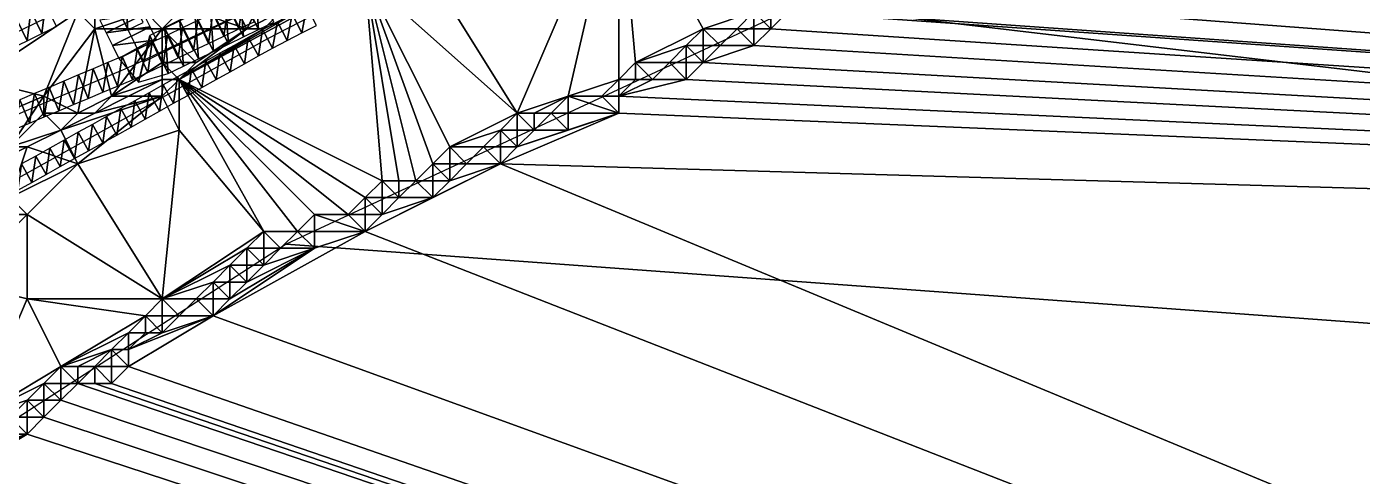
# Model space of a CAD drawing. Header units: metres. Extents: x -1103 to 901, y -902 to 905.
# Drawn here: x -344 to -186, y 7 to 60.2 of the extents above; entities that cross this region are included whole.
import ezdxf

# ---------------------------------------------------------------- set-up
doc = ezdxf.new("R2010")
doc.units = ezdxf.units.M
for name, color, linetype in [('OSM_PATH_AXES', 30, 'CONTINUOUS'), ('OSM_PATH_SURFACE', 30, 'CONTINUOUS'), ('OSM_ROAD_AXES', 2, 'CONTINUOUS'), ('OSM_ROAD_SURFACE', 9, 'CONTINUOUS'), ('OSM_TERRAIN', 3, 'CONTINUOUS'), ('OSM_WATER_OUTLINES', 4, 'CONTINUOUS'), ('OSM_WATER_SURFACE', 5, 'CONTINUOUS')]:
    doc.layers.add(name, color=color, linetype=linetype)

msp = doc.modelspace()

# ---------------------------------------------------------------- linework, layer by layer
at = {"layer": 'OSM_PATH_AXES'}
msp.add_polyline3d([(143.26, 186.65, 12.84), (122.35, 186.95, 13.89), (84.7, 186.21, 15.72), (44.54, 182.09, 15.4), (18.52, 175.53, 11.88), (-4.09, 169.72, 9.37), (-37.45, 160.59, 9.18), (-72.44, 150.87, 11.8), (-113.79, 139.68, 12.89), (-137.37, 132.93, 12.35), (-150.85, 129.07, 12.11), (-169.83, 122.59, 11.61), (-190.31, 116.04, 11.88), (-211.34, 108.45, 13.01), (-235.13, 97.74, 13.16), (-263.22, 83.9, 13.25), (-287.72, 73.19, 12.41), (-315.55, 58.8, 10.88), (-350.75, 39.15, 13.02), (-374.33, 32, 16.52), (-405.46, 18.05, 17.05), (-437.82, -4.37, 15.2), (-467.87, -29.83, 13.84), (-502.07, -69.19, 12.19)], dxfattribs=at)
at = {"layer": 'OSM_PATH_SURFACE'}
for points in [[(-312.65, 61.71, 11.03), (-314.38, 60.81, 10.93), (-313.24, 58.59, 10.91)], [(-312.65, 61.71, 11.03), (-313.24, 58.59, 10.91), (-311.5, 59.49, 10.97)], [(-310.91, 62.61, 11.14), (-312.65, 61.71, 11.03), (-311.5, 59.49, 10.97)], [(-310.91, 62.61, 11.14), (-311.5, 59.49, 10.97), (-309.76, 60.39, 11.03)], [(-314.38, 60.81, 10.93), (-316.14, 59.9, 10.84), (-314.96, 57.7, 10.84)], [(-314.38, 60.81, 10.93), (-314.96, 57.7, 10.84), (-313.24, 58.59, 10.91)], [(-317.84, 58.95, 10.82), (-319.51, 58.02, 10.81), (-318.29, 55.84, 10.71)], [(-317.84, 58.95, 10.82), (-318.29, 55.84, 10.71), (-316.62, 56.77, 10.78)], [(-316.14, 59.9, 10.84), (-317.84, 58.95, 10.82), (-316.62, 56.77, 10.78)], [(-316.14, 59.9, 10.84), (-316.62, 56.77, 10.78), (-314.96, 57.7, 10.84)], [(-321.19, 57.08, 10.8), (-322.86, 56.15, 10.79), (-321.64, 53.97, 10.58)], [(-321.19, 57.08, 10.8), (-321.64, 53.97, 10.58), (-319.97, 54.9, 10.64)], [(-319.51, 58.02, 10.81), (-321.19, 57.08, 10.8), (-319.97, 54.9, 10.64)], [(-319.51, 58.02, 10.81), (-319.97, 54.9, 10.64), (-318.29, 55.84, 10.71)], [(-322.86, 56.15, 10.79), (-324.54, 55.21, 10.81), (-323.32, 53.03, 10.51)], [(-322.86, 56.15, 10.79), (-323.32, 53.03, 10.51), (-321.64, 53.97, 10.58)], [(-326.22, 54.28, 10.72), (-327.89, 53.34, 11.04), (-326.67, 51.16, 10.53)], [(-326.22, 54.28, 10.72), (-326.67, 51.16, 10.53), (-325, 52.09, 10.47)], [(-324.54, 55.21, 10.81), (-326.22, 54.28, 10.72), (-325, 52.09, 10.47)], [(-324.54, 55.21, 10.81), (-325, 52.09, 10.47), (-323.32, 53.03, 10.51)], [(-329.57, 52.41, 10.93), (-331.24, 51.47, 10.94), (-330.02, 49.29, 10.81)], [(-329.57, 52.41, 10.93), (-330.02, 49.29, 10.81), (-328.35, 50.22, 10.66)], [(-327.89, 53.34, 11.04), (-329.57, 52.41, 10.93), (-328.35, 50.22, 10.66)], [(-327.89, 53.34, 11.04), (-328.35, 50.22, 10.66), (-326.67, 51.16, 10.53)], [(-331.24, 51.47, 10.94), (-332.92, 50.53, 11.08), (-331.7, 48.35, 10.97)], [(-331.24, 51.47, 10.94), (-331.7, 48.35, 10.97), (-330.02, 49.29, 10.81)], [(-334.6, 49.6, 11.22), (-336.27, 48.66, 11.36), (-335.05, 46.48, 11.27)], [(-334.6, 49.6, 11.22), (-335.05, 46.48, 11.27), (-333.38, 47.41, 11.12)], [(-332.92, 50.53, 11.08), (-334.6, 49.6, 11.22), (-333.38, 47.41, 11.12)], [(-332.92, 50.53, 11.08), (-333.38, 47.41, 11.12), (-331.7, 48.35, 10.97)], [(-337.95, 47.73, 11.49), (-339.62, 46.79, 11.63), (-338.4, 44.61, 11.54)], [(-337.95, 47.73, 11.49), (-338.4, 44.61, 11.54), (-336.73, 45.54, 11.4)], [(-336.27, 48.66, 11.36), (-337.95, 47.73, 11.49), (-336.73, 45.54, 11.4)], [(-336.27, 48.66, 11.36), (-336.73, 45.54, 11.4), (-335.05, 46.48, 11.27)], [(-341.3, 45.85, 11.83), (-342.98, 44.92, 12.04), (-341.76, 42.73, 11.95)], [(-341.3, 45.85, 11.83), (-341.76, 42.73, 11.95), (-340.08, 43.67, 11.74)], [(-339.62, 46.79, 11.63), (-341.3, 45.85, 11.83), (-340.08, 43.67, 11.74)], [(-339.62, 46.79, 11.63), (-340.08, 43.67, 11.74), (-338.4, 44.61, 11.54)], [(-342.98, 44.92, 12.04), (-344.65, 43.98, 12.24), (-343.43, 41.8, 12.16)], [(-342.98, 44.92, 12.04), (-343.43, 41.8, 12.16), (-341.76, 42.73, 11.95)], [(-344.65, 43.98, 12.24), (-345.11, 40.86, 12.36), (-343.43, 41.8, 12.16)]]:
    msp.add_3dface(points, dxfattribs=at)
at = {"layer": 'OSM_ROAD_AXES'}
for points in [[(-370.82, 47.16, 17.24), (-335.92, 64.16, 12.32), (-224.19, 116.85, 14.85), (-198.25, 125.23, 13.23), (-152.76, 138.74, 13.31), (-145.38, 140.89, 13.6), (-102.95, 153.31, 16.5), (-45.44, 167.6, 12.3), (-35.74, 170.4, 10.91), (4.52, 182.03, 11.08), (38.47, 191.45, 15.19), (65.75, 194.99, 16.8), (114.08, 197.65, 15.56), (161.51, 194.25, 12.96)], [(140.13, 192.25, 14), (99.28, 192.95, 15.82), (43.98, 187.35, 15.57), (-34.15, 167.27, 10.11), (-45.81, 164.27, 11.68), (-84.39, 153.63, 14.76), (-133.25, 139.94, 13.63), (-141.89, 137.41, 13.11), (-162.08, 131.48, 12.5), (-196.03, 118.6, 12.56), (-220.81, 108.42, 13.68), (-332.14, 55.33, 11.35), (-361.63, 42.9, 15.24), (-380.91, 35.07, 18.34), (-406.63, 22.77, 18.54), (-418, 23.25, 18.52)], [(-333.16, 62.13, 11.76), (-226.17, 114.16, 14.56), (-223.19, 108.09, 13.76), (-330.18, 56.07, 11.23), (-333.16, 62.13, 11.76)]]:
    msp.add_polyline3d(points, dxfattribs=at)
at = {"layer": 'OSM_ROAD_SURFACE'}
for points in [[(-332.07, 59.88, 11.47), (-332.47, 65.24, 12.08), (-334.25, 64.38, 12.33)], [(-332.07, 59.88, 11.47), (-330.28, 60.75, 11.54), (-332.47, 65.24, 12.08)], [(-317, 65.25, 11.57), (-318.79, 64.39, 11.31), (-316.6, 59.89, 10.88)], [(-317, 65.25, 11.57), (-316.6, 59.89, 10.88), (-314.82, 60.76, 10.94)], [(-320.57, 63.52, 11.14), (-322.35, 62.65, 11.11), (-320.17, 58.16, 10.95)], [(-318.79, 64.39, 11.31), (-320.57, 63.52, 11.14), (-318.38, 59.02, 10.92)], [(-320.57, 63.52, 11.14), (-320.17, 58.16, 10.95), (-318.38, 59.02, 10.92)], [(-318.42, 63.53, 11.2), (-320.22, 62.68, 11.14), (-318.93, 59.97, 11.17)], [(-318.42, 63.53, 11.2), (-318.93, 59.97, 11.17), (-317.13, 60.82, 11.21)], [(-318.79, 64.39, 11.31), (-318.38, 59.02, 10.92), (-316.6, 59.89, 10.88)], [(-343.99, 58.56, 13.28), (-343.56, 62.11, 13.21), (-345.3, 61.26, 13.42)], [(-343.99, 58.56, 13.28), (-342.25, 59.41, 13.07), (-343.56, 62.11, 13.21)], [(-342.25, 59.41, 13.07), (-341.81, 62.96, 12.99), (-343.56, 62.11, 13.21)], [(-342.25, 59.41, 13.07), (-340.5, 60.27, 12.85), (-341.81, 62.96, 12.99)], [(-330.17, 61.72, 11.79), (-335.4, 61.02, 11.78), (-334.66, 59.51, 11.67)], [(-329.42, 60.2, 11.31), (-330.17, 61.72, 11.79), (-334.66, 59.51, 11.67)], [(-324.14, 61.78, 11.08), (-325.92, 60.92, 11.11), (-323.73, 56.42, 11.06)], [(-322.35, 62.65, 11.11), (-324.14, 61.78, 11.08), (-321.95, 57.29, 11.04)], [(-324.14, 61.78, 11.08), (-323.73, 56.42, 11.06), (-321.95, 57.29, 11.04)], [(-322.01, 61.82, 11.11), (-323.81, 60.96, 11.12), (-322.52, 58.26, 11.11)], [(-322.01, 61.82, 11.11), (-322.52, 58.26, 11.11), (-320.72, 59.11, 11.14)], [(-322.35, 62.65, 11.11), (-321.95, 57.29, 11.04), (-320.17, 58.16, 10.95)], [(-320.22, 62.68, 11.14), (-322.01, 61.82, 11.11), (-320.72, 59.11, 11.14)], [(-320.22, 62.68, 11.14), (-320.72, 59.11, 11.14), (-318.93, 59.97, 11.17)], [(-345.74, 57.72, 13.49), (-343.99, 58.56, 13.28), (-345.3, 61.26, 13.42)], [(-329.42, 60.2, 11.31), (-334.66, 59.51, 11.67), (-333.91, 57.99, 11.59)], [(-328.68, 58.69, 11.19), (-329.42, 60.2, 11.31), (-333.91, 57.99, 11.59)], [(-327.7, 60.05, 11.14), (-329.49, 59.18, 11.25), (-327.3, 54.69, 11)], [(-325.92, 60.92, 11.11), (-327.7, 60.05, 11.14), (-325.51, 55.55, 10.99)], [(-327.7, 60.05, 11.14), (-327.3, 54.69, 11), (-325.51, 55.55, 10.99)], [(-325.61, 60.11, 11.15), (-327.4, 59.25, 11.13), (-326.11, 56.54, 11.12)], [(-325.61, 60.11, 11.15), (-326.11, 56.54, 11.12), (-324.31, 57.4, 11.09)], [(-325.92, 60.92, 11.11), (-325.51, 55.55, 10.99), (-323.73, 56.42, 11.06)], [(-323.81, 60.96, 11.12), (-325.61, 60.11, 11.15), (-324.31, 57.4, 11.09)], [(-323.81, 60.96, 11.12), (-324.31, 57.4, 11.09), (-322.52, 58.26, 11.11)], [(-328.68, 58.69, 11.19), (-333.91, 57.99, 11.59), (-333.16, 56.48, 11.5)], [(-329.55, 58.49, 11.24), (-328.68, 58.69, 11.19), (-333.16, 56.48, 11.5)], [(-329.55, 58.49, 11.24), (-333.16, 56.48, 11.5), (-330.8, 53.65, 11.34)], [(-329.49, 59.18, 11.25), (-329.55, 58.49, 11.24), (-330.8, 53.65, 11.34)], [(-329.49, 59.18, 11.25), (-330.8, 53.65, 11.34), (-327.3, 54.69, 11)], [(-327.4, 59.25, 11.13), (-329.2, 58.39, 11.21), (-327.9, 55.69, 11.17)], [(-327.4, 59.25, 11.13), (-327.9, 55.69, 11.17), (-326.11, 56.54, 11.12)], [(-330.99, 57.54, 11.35), (-332.76, 56.7, 11.47), (-331.53, 53.96, 11.37)], [(-330.99, 57.54, 11.35), (-331.53, 53.96, 11.37), (-329.7, 54.83, 11.28)], [(-329.2, 58.39, 11.21), (-330.99, 57.54, 11.35), (-329.7, 54.83, 11.28)], [(-329.2, 58.39, 11.21), (-329.7, 54.83, 11.28), (-327.9, 55.69, 11.17)], [(-334.46, 55.98, 11.6), (-336.19, 55.25, 11.73), (-335.03, 52.48, 11.59)], [(-334.46, 55.98, 11.6), (-335.03, 52.48, 11.59), (-333.3, 53.21, 11.46)], [(-332.76, 56.7, 11.47), (-334.46, 55.98, 11.6), (-333.3, 53.21, 11.46)], [(-332.76, 56.7, 11.47), (-333.3, 53.21, 11.46), (-331.53, 53.96, 11.37)], [(-339.66, 53.78, 11.98), (-341.4, 53.05, 12.14), (-340.23, 50.29, 12.08)], [(-339.66, 53.78, 11.98), (-340.23, 50.29, 12.08), (-338.5, 51.02, 11.86)], [(-337.93, 54.52, 11.86), (-339.66, 53.78, 11.98), (-338.5, 51.02, 11.86)], [(-337.93, 54.52, 11.86), (-338.5, 51.02, 11.86), (-336.76, 51.75, 11.73)], [(-336.19, 55.25, 11.73), (-337.93, 54.52, 11.86), (-336.76, 51.75, 11.73)], [(-336.19, 55.25, 11.73), (-336.76, 51.75, 11.73), (-335.03, 52.48, 11.59)], [(-343.13, 52.32, 12.41), (-344.87, 51.59, 12.68), (-343.7, 48.83, 12.5)], [(-343.13, 52.32, 12.41), (-343.7, 48.83, 12.5), (-341.97, 49.56, 12.28)], [(-341.4, 53.05, 12.14), (-343.13, 52.32, 12.41), (-341.97, 49.56, 12.28)], [(-341.4, 53.05, 12.14), (-341.97, 49.56, 12.28), (-340.23, 50.29, 12.08)], [(-344.87, 51.59, 12.68), (-345.44, 48.09, 12.71), (-343.7, 48.83, 12.5)]]:
    msp.add_3dface(points, dxfattribs=at)
at = {"layer": 'OSM_TERRAIN'}
for points in [[(204, 30), (-184, 84), (-190, 82)], [(-196, 80), (204, 30), (-190, 82)], [(-202, 78), (204, 30), (-196, 80)], [(-286, 50, 9.92), (-274, 78, 13.08), (-296, 66, 11.66)], [(-286, 50, 9.92), (-280, 52, 9.86), (-274, 78, 13.08)], [(-280, 52, 9.86), (-274, 54, 9.76), (-274, 78, 13.08)], [(-274, 54, 9.76), (-272, 56, 9.95), (-274, 78, 13.08)], [(-272, 56, 9.95), (-264, 60, 10.29), (-274, 78, 13.08)], [(-264, 60, 10.29), (-258, 62, 10.42), (-274, 78, 13.08)], [(-214, 74), (204, 30), (-202, 78)], [(204, 30), (-214, 74), (-226, 70)], [(204, 30), (-226, 70), (-238, 66)], [(-326, 54, 10.56), (-302, 42, 9.04), (-304, 66, 11.42)], [(-326, 54, 10.56), (-304, 66, 11.42), (-312, 62, 10.97)], [(-302, 42, 9.04), (-300, 42, 9.06), (-304, 66, 11.42)], [(-300, 42, 9.06), (-298, 42, 9.12), (-304, 66, 11.42)], [(-298, 42, 9.12), (-296, 44, 9.34), (-304, 66, 11.42)], [(-296, 44, 9.34), (-294, 46, 9.54), (-304, 66, 11.42)], [(-294, 46, 9.54), (-286, 50, 9.92), (-304, 66, 11.42)], [(-304, 66, 11.42), (-286, 50, 9.92), (-296, 66, 11.66)], [(204, 30), (-238, 66), (-244, 64)], [(-324, 62, 11.02), (-318, 60, 11.13), (-320, 64, 11.1)], [(-318, 60, 11.13), (-316, 64, 11.22), (-320, 64, 11.1)], [(-318, 60, 11.13), (-314, 62, 11.29), (-316, 64, 11.22)], [(-250, 62), (204, 30), (-244, 64)], [(-350, 54, 13.96), (-342, 52, 12.09), (-338, 62, 12.51)], [(-350, 54, 13.96), (-338, 62, 12.51), (-350, 62, 13.92)], [(-342, 52, 12.09), (-336, 60, 11.74), (-338, 62, 12.51)], [(-336, 60, 11.74), (-336, 62, 11.71), (-338, 62, 12.51)], [(-336, 60, 11.74), (-328, 60, 11.1), (-330, 62, 11.81)], [(-336, 60, 11.74), (-330, 62, 11.81), (-336, 62, 11.71)], [(-328, 60, 11.1), (-326, 62, 11.67), (-330, 62, 11.81)], [(-328, 60, 11.1), (-318, 60, 11.13), (-324, 62, 11.02)], [(-328, 60, 11.1), (-324, 62, 11.02), (-326, 62, 11.67)], [(-326, 54, 10.56), (-312, 62, 10.97), (-316, 60, 10.76)], [(-316, 60, 10.76), (-314, 62, 11.29), (-318, 60, 11.13)], [(-316, 60, 10.76), (-312, 62, 10.97), (-314, 62, 11.29)], [(-260, 60, 10.19), (-258, 62, 10.42), (-264, 60, 10.29)], [(-260, 60, 10.19), (-258, 60), (-258, 62, 10.42)], [(-258, 60), (-256, 60), (-258, 62, 10.42)], [(-256, 60), (-256, 62, 10.36), (-258, 62, 10.42)], [(204, 30), (-254, 62), (-256, 60)], [(-256, 60), (-254, 62), (-256, 62, 10.36)], [(204, 30), (-250, 62), (-254, 62)], [(-338, 50, 11.76), (-336, 60, 11.74), (-342, 52, 12.09)], [(-338, 50, 11.76), (-334, 52, 11.45), (-336, 60, 11.74)], [(-334, 52, 11.45), (-328, 60, 11.1), (-336, 60, 11.74)], [(-334, 52, 11.45), (-328, 56, 11.14), (-328, 60, 11.1)], [(-328, 56, 11.14), (-324, 56, 11), (-328, 60, 11.1)], [(-324, 56, 11), (-318, 60, 11.13), (-328, 60, 11.1)], [(-324, 56, 11), (-326, 54, 10.56), (-318, 60, 11.13)], [(-326, 54, 10.56), (-316, 60, 10.76), (-318, 60, 11.13)], [(-266, 58, 10.03), (-264, 60, 10.29), (-272, 56, 9.95)], [(-266, 58, 10.03), (-264, 58, 9.98), (-264, 60, 10.29)], [(-264, 58, 9.98), (-262, 58), (-264, 60, 10.29)], [(-262, 58), (-260, 60, 10.19), (-264, 60, 10.29)], [(-262, 58), (-258, 58), (-260, 60, 10.19)], [(-258, 58), (-258, 60), (-260, 60, 10.19)], [(-258, 58), (-256, 60), (-258, 60)], [(-258, 58), (204, 30), (-256, 60)], [(-268, 56, 9.79), (-266, 58, 10.03), (-272, 56, 9.95)], [(-268, 56, 9.79), (-266, 56), (-266, 58, 10.03)], [(-266, 56), (-264, 56), (-266, 58, 10.03)], [(-264, 56), (-264, 58, 9.98), (-266, 58, 10.03)], [(-264, 56), (204, 30), (-258, 58)], [(-264, 56), (-262, 58), (-264, 58, 9.98)], [(-264, 56), (-258, 58), (-262, 58)], [(-328, 54, 11.17), (-328, 56, 11.14), (-334, 52, 11.45)], [(-328, 54, 11.17), (-326, 54, 10.56), (-328, 56, 11.14)], [(-326, 54, 10.56), (-324, 56, 11), (-328, 56, 11.14)], [(-274, 54, 9.76), (-272, 54, 9.67), (-272, 56, 9.95)], [(-272, 54, 9.67), (-270, 54), (-272, 56, 9.95)], [(-270, 54), (-268, 56, 9.79), (-272, 56, 9.95)], [(-270, 54), (-266, 54), (-268, 56, 9.79)], [(-266, 54), (-266, 56), (-268, 56, 9.79)], [(204, 30), (-264, 56), (-266, 54)], [(-266, 54), (-264, 56), (-266, 56)], [(-356, 46, 14.25), (-342, 52, 12.09), (-350, 54, 13.96)], [(-332, 52, 10.9), (-328, 54, 11.17), (-334, 52, 11.45)], [(-332, 52, 10.9), (-328, 52, 10.63), (-328, 54, 11.17)], [(-326, 48, 10.18), (-326, 54, 10.56), (-328, 52, 10.63)], [(-328, 52, 10.63), (-326, 54, 10.56), (-328, 54, 11.17)], [(-312, 36, 8.71), (-310, 38, 8.8), (-326, 54, 10.56)], [(-310, 38, 8.8), (-306, 38, 8.65), (-326, 54, 10.56)], [(-306, 38, 8.65), (-304, 40, 8.82), (-326, 54, 10.56)], [(-312, 36, 8.71), (-326, 54, 10.56), (-316, 36, 8.89)], [(-302, 42, 9.04), (-326, 54, 10.56), (-304, 40, 8.82)], [(-326, 48, 10.18), (-316, 36, 8.89), (-326, 54, 10.56)], [(-280, 52, 9.86), (-276, 52, 9.67), (-274, 54, 9.76)], [(-276, 52, 9.67), (-274, 52), (-274, 54, 9.76)], [(-274, 52), (204, 30), (-266, 54)], [(-274, 52), (-272, 54, 9.67), (-274, 54, 9.76)], [(-274, 52), (-270, 54), (-272, 54, 9.67)], [(-274, 52), (-266, 54), (-270, 54)], [(-356, 46, 14.25), (-346, 46, 12.78), (-342, 52, 12.09)], [(-346, 46, 12.78), (-342, 50, 12.3), (-342, 52, 12.09)], [(-342, 50, 12.3), (-338, 50, 11.76), (-342, 52, 12.09)], [(-338, 44, 11.43), (-328, 52, 10.63), (-340, 48, 11.57)], [(-328, 52, 10.63), (-336, 50, 11.21), (-340, 48, 11.57)], [(-338, 44, 11.43), (-326, 48, 10.18), (-328, 52, 10.63)], [(-338, 50, 11.76), (-336, 50, 11.21), (-334, 52, 11.45)], [(-336, 50, 11.21), (-328, 52, 10.63), (-332, 52, 10.9)], [(-336, 50, 11.21), (-332, 52, 10.9), (-334, 52, 11.45)], [(-286, 50, 9.92), (-284, 50, 9.87), (-280, 52, 9.86)], [(-284, 50, 9.87), (-282, 50, 9.82), (-280, 52, 9.86)], [(-282, 50, 9.82), (-280, 50), (-280, 52, 9.86)], [(-280, 50), (-274, 50), (-280, 52, 9.86)], [(-274, 50), (-276, 52, 9.67), (-280, 52, 9.86)], [(-274, 50), (-274, 52), (-276, 52, 9.67)], [(-274, 50), (204, 30), (-274, 52)], [(-346, 46, 12.78), (-340, 48, 11.57), (-342, 50, 12.3)], [(-340, 48, 11.57), (-338, 50, 11.76), (-342, 50, 12.3)], [(-340, 48, 11.57), (-336, 50, 11.21), (-338, 50, 11.76)], [(-294, 46, 9.54), (-288, 48, 9.77), (-286, 50, 9.92)], [(-288, 44), (204, 30), (-274, 50)], [(-288, 44), (-274, 50), (-286, 46)], [(-288, 48, 9.77), (-286, 48, 9.78), (-286, 50, 9.92)], [(-286, 46), (-274, 50), (-280, 48)], [(-286, 48, 9.78), (-284, 48), (-286, 50, 9.92)], [(-284, 48), (-284, 50, 9.87), (-286, 50, 9.92)], [(-284, 48), (-280, 48), (-282, 50, 9.82)], [(-284, 48), (-282, 50, 9.82), (-284, 50, 9.87)], [(-280, 48), (-280, 50), (-282, 50, 9.82)], [(-280, 48), (-274, 50), (-280, 50)], [(-344, 46, 12.04), (-340, 48, 11.57), (-346, 46, 12.78)], [(-338, 44, 11.43), (-340, 48, 11.57), (-344, 46, 12.04)], [(-328, 28, 9.18), (-326, 48, 10.18), (-338, 44, 11.43)], [(-328, 28, 9.18), (-316, 36, 8.89), (-326, 48, 10.18)], [(-290, 46, 9.61), (-288, 48, 9.77), (-294, 46, 9.54)], [(-290, 46, 9.61), (-288, 46), (-288, 48, 9.77)], [(-288, 46), (-286, 46), (-288, 48, 9.77)], [(-286, 46), (-286, 48, 9.78), (-288, 48, 9.77)], [(-286, 46), (-284, 48), (-286, 48, 9.78)], [(-286, 46), (-280, 48), (-284, 48)], [(-346, 40, 12.4), (-344, 46, 12.04), (-348, 44, 12.64)], [(-348, 44, 12.64), (-344, 46, 12.04), (-346, 46, 12.78)], [(-346, 40, 12.4), (-338, 44, 11.43), (-344, 46, 12.04)], [(-296, 44, 9.34), (-294, 44, 9.38), (-294, 46, 9.54)], [(-294, 44, 9.38), (-292, 44), (-294, 46, 9.54)], [(-292, 44), (-290, 46, 9.61), (-294, 46, 9.54)], [(-292, 44), (-288, 44), (-290, 46, 9.61)], [(-288, 44), (-288, 46), (-290, 46, 9.61)], [(-288, 44), (-286, 46), (-288, 46)], [(-344, 38, 11.72), (-338, 44, 11.43), (-346, 40, 12.4)], [(-344, 38, 11.72), (-328, 28, 9.18), (-338, 44, 11.43)], [(284, -194), (-288, 44), (-304, 36)], [(-304, 36), (-288, 44), (-296, 40)], [(-298, 42, 9.12), (-296, 42), (-296, 44, 9.34)], [(-296, 40), (-288, 44), (-294, 42)], [(-296, 42), (-294, 42), (-296, 44, 9.34)], [(-294, 42), (-294, 44, 9.38), (-296, 44, 9.34)], [(-294, 42), (-288, 44), (-292, 44)], [(-294, 42), (-292, 44), (-294, 44, 9.38)], [(-288, 44), (284, -194), (204, 30)], [(-304, 40, 8.82), (-302, 40, 8.84), (-302, 42, 9.04)], [(-302, 40, 8.84), (-300, 40), (-302, 42, 9.04)], [(-300, 40), (-300, 42, 9.06), (-302, 42, 9.04)], [(-300, 40), (-296, 40), (-298, 42, 9.12)], [(-300, 40), (-298, 42, 9.12), (-300, 42, 9.06)], [(-296, 40), (-296, 42), (-298, 42, 9.12)], [(-296, 40), (-294, 42), (-296, 42)], [(-350, 38, 12.98), (-344, 38, 11.72), (-346, 40, 12.4)], [(-306, 38, 8.65), (-304, 38), (-304, 40, 8.82)], [(-304, 36), (-296, 40), (-302, 38)], [(-304, 38), (-302, 38), (-304, 40, 8.82)], [(-302, 38), (-302, 40, 8.84), (-304, 40, 8.82)], [(-302, 38), (-296, 40), (-300, 40)], [(-302, 38), (-300, 40), (-302, 40, 8.84)], [(-352, 30, 11.95), (-344, 28, 10.54), (-344, 38, 11.72)], [(-352, 30, 11.95), (-344, 38, 11.72), (-350, 38, 12.98)], [(-344, 28, 10.54), (-328, 28, 9.18), (-344, 38, 11.72)], [(-312, 36, 8.71), (-310, 36), (-310, 38, 8.8)], [(-310, 36), (-304, 36), (-310, 38, 8.8)], [(-304, 36), (-306, 38, 8.65), (-310, 38, 8.8)], [(-304, 36), (-304, 38), (-306, 38, 8.65)], [(-304, 36), (-302, 38), (-304, 38)], [(-318, 34, 8.85), (-316, 36, 8.89), (-328, 28, 9.18)], [(-322, 26), (284, -194), (-304, 36)], [(-322, 26), (-304, 36), (-310, 34)], [(-318, 34, 8.85), (-316, 34, 8.75), (-316, 36, 8.89)], [(-316, 34, 8.75), (-314, 34), (-316, 36, 8.89)], [(-314, 34), (-312, 36, 8.71), (-316, 36, 8.89)], [(-314, 34), (-310, 34), (-312, 36, 8.71)], [(-310, 34), (-310, 36), (-312, 36, 8.71)], [(-310, 34), (-304, 36), (-310, 36)], [(-320, 32, 8.85), (-318, 34, 8.85), (-328, 28, 9.18)], [(-322, 26), (-310, 34), (-320, 28)], [(-320, 28), (-310, 34), (-318, 30)], [(-320, 32, 8.85), (-318, 32, 8.73), (-318, 34, 8.85)], [(-318, 30), (-310, 34), (-316, 32)], [(-318, 32, 8.73), (-316, 32), (-318, 34, 8.85)], [(-316, 32), (-316, 34, 8.75), (-318, 34, 8.85)], [(-316, 32), (-310, 34), (-314, 34)], [(-316, 32), (-314, 34), (-316, 34, 8.75)], [(-322, 30, 8.87), (-320, 32, 8.85), (-328, 28, 9.18)], [(-322, 30, 8.87), (-320, 30), (-320, 32, 8.85)], [(-320, 30), (-318, 30), (-320, 32, 8.85)], [(-318, 30), (-318, 32, 8.73), (-320, 32, 8.85)], [(-318, 30), (-316, 32), (-318, 32, 8.73)], [(-352, 30, 11.95), (-350, 14, 8.09), (-344, 28, 10.54)], [(-324, 28, 8.87), (-322, 30, 8.87), (-328, 28, 9.18)], [(-324, 28, 8.87), (-322, 28), (-322, 30, 8.87)], [(-322, 28), (-320, 28), (-322, 30, 8.87)], [(-320, 28), (-320, 30), (-322, 30, 8.87)], [(-320, 28), (-318, 30), (-320, 30)], [(-350, 14, 8.09), (-340, 20, 8.92), (-344, 28, 10.54)], [(-340, 20, 8.92), (-330, 26, 9.15), (-344, 28, 10.54)], [(-330, 26, 9.15), (-328, 28, 9.18), (-344, 28, 10.54)], [(-330, 26, 9.15), (-328, 26, 9.02), (-328, 28, 9.18)], [(-328, 26, 9.02), (-326, 26), (-328, 28, 9.18)], [(-326, 26), (-324, 28, 8.87), (-328, 28, 9.18)], [(-326, 26), (-322, 26), (-324, 28, 8.87)], [(-322, 26), (-322, 28), (-324, 28, 8.87)], [(-322, 26), (-320, 28), (-322, 28)], [(-340, 20, 8.92), (-332, 24, 9.07), (-330, 26, 9.15)], [(284, -194), (-322, 26), (-332, 20)], [(-322, 26), (-332, 22), (-332, 20)], [(-332, 22), (-322, 26), (-328, 24)], [(-332, 24, 9.07), (-330, 24, 8.96), (-330, 26, 9.15)], [(-330, 24, 8.96), (-328, 24), (-330, 26, 9.15)], [(-328, 24), (-328, 26, 9.02), (-330, 26, 9.15)], [(-328, 24), (-322, 26), (-326, 26)], [(-328, 24), (-326, 26), (-328, 26, 9.02)], [(-334, 22, 8.95), (-332, 24, 9.07), (-340, 20, 8.92)], [(-334, 22, 8.95), (-332, 22), (-332, 24, 9.07)], [(-332, 22), (-330, 24, 8.96), (-332, 24, 9.07)], [(-332, 22), (-328, 24), (-330, 24, 8.96)], [(-340, 20, 8.92), (-338, 20, 8.85), (-334, 22, 8.95)], [(-338, 20, 8.85), (-336, 20, 8.78), (-334, 22, 8.95)], [(-336, 20, 8.78), (-334, 20), (-334, 22, 8.95)], [(-334, 20), (-332, 20), (-334, 22, 8.95)], [(-332, 20), (-332, 22), (-334, 22, 8.95)], [(-350, 14, 8.09), (-342, 18, 8.67), (-340, 20, 8.92)], [(-342, 18, 8.67), (-340, 18, 8.62), (-340, 20, 8.92)], [(-340, 18, 8.62), (-338, 18), (-340, 20, 8.92)], [(-338, 18), (-338, 20, 8.85), (-340, 20, 8.92)], [(-338, 18), (-336, 18), (-336, 20, 8.78)], [(-338, 18), (-336, 20, 8.78), (-338, 20, 8.85)], [(-336, 18), (-334, 18), (-336, 20, 8.78)], [(-334, 18), (-334, 20), (-336, 20, 8.78)], [(284, -194), (-332, 20), (-334, 18)], [(-334, 18), (-332, 20), (-334, 20)], [(-344, 16, 8.37), (-342, 18, 8.67), (-350, 14, 8.09)], [(-344, 16, 8.37), (-342, 16, 8.34), (-342, 18, 8.67)], [(-342, 16, 8.34), (-340, 16), (-342, 18, 8.67)], [(-340, 16), (-340, 18, 8.62), (-342, 18, 8.67)], [(-340, 16), (284, -194), (-338, 18)], [(-340, 16), (-338, 18), (-340, 18, 8.62)], [(284, -194), (-336, 18), (-338, 18)], [(284, -194), (-334, 18), (-336, 18)], [(-346, 14, 8.07), (-344, 16, 8.37), (-350, 14, 8.09)], [(-346, 14, 8.07), (-344, 14), (-344, 16, 8.37)], [(-344, 14), (-342, 14), (-344, 16, 8.37)], [(-342, 14), (-342, 16, 8.34), (-344, 16, 8.37)], [(284, -194), (-340, 16), (-342, 14)], [(-342, 14), (-340, 16), (-342, 16, 8.34)], [(-348, 12), (-344, 12), (-346, 14, 8.07)], [(-344, 12), (-344, 14), (-346, 14, 8.07)], [(-344, 12), (284, -194), (-342, 14)], [(-344, 12), (-342, 14), (-344, 14)], [(-354, 6), (284, -194), (-344, 12)], [(-354, 6), (-344, 12), (-352, 8)], [(-352, 8), (-344, 12), (-350, 10)], [(-350, 10), (-344, 12), (-348, 12)]]:
    msp.add_3dface(points, dxfattribs=at)
at = {"layer": 'OSM_WATER_OUTLINES'}
msp.add_polyline3d([(192.16, 139.49, 1), (114.19, 145.68, 1), (-16.41, 129.48, 1), (-108.48, 109.89, 1), (-166.29, 92.81, 1), (-252.57, 62.77, 1), (-313.35, 34.49, 1), (-380.94, -9.25, 1), (-464.9, -66.14, 1), (-437.48, -97, 1), (-438.5, -97.91, 1), (-439.78, -99.07, 1), (-459.5, -121.5, 1), (-462.98, -124.49, 1), (-491.2, -145.34, 1), (-497.28, -150.81, 1), (-507.04, -159.59, 1), (-541.97, -191.01, 1), (-595.5, -279.1, 1)], dxfattribs=at)
at = {"layer": 'OSM_WATER_SURFACE'}
for points in [[(476.48, -23.24, 1), (-166.29, 92.81, 1), (-252.57, 62.77, 1)], [(476.48, -23.24, 1), (-252.57, 62.77, 1), (-313.35, 34.49, 1)], [(476.48, -23.24, 1), (-313.35, 34.49, 1), (-380.94, -9.25, 1)]]:
    msp.add_3dface(points, dxfattribs=at)

doc.saveas('drawing.dxf')
